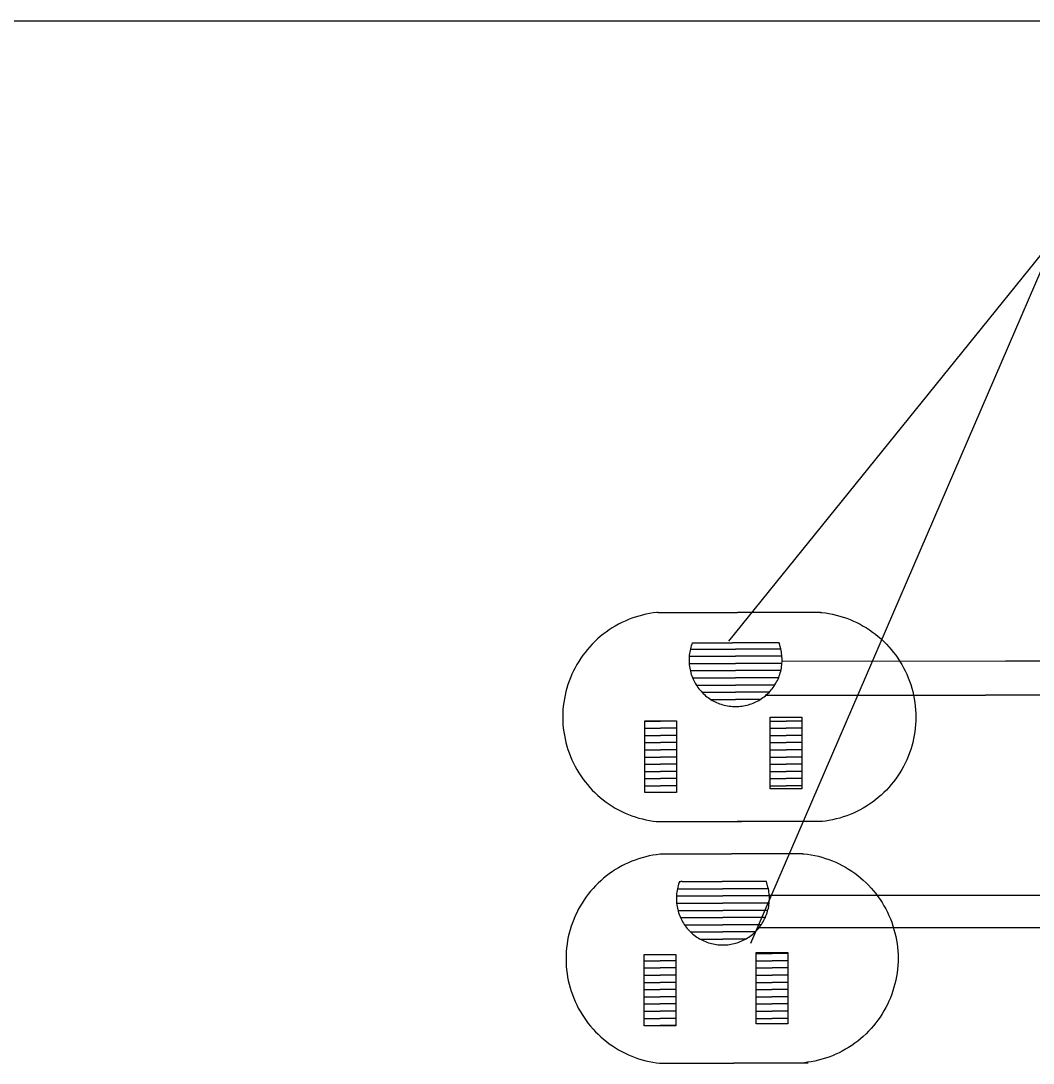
# Model space of a CAD drawing. Extents: x 876.5 to 905.5, y -346 to -323.9.
# Drawn here: x 893.533 to 895.149, y -334.691 to -333.027 of the extents above; entities that cross this region are included whole.
import ezdxf

# ---------------------------------------------------------------- set-up
doc = ezdxf.new("R2010")
doc.units = 0
doc.header["$LTSCALE"] = 0.01
doc.layers.get('0').update_dxf_attribs({"linetype": 'CONTINUOUS'})

msp = doc.modelspace()

# ---------------------------------------------------------------- linework, layer by layer
at = {"color": 7}
for p, q in [((888.7186, -333.0271), (898.8998, -333.0271)), ((888.7186, -333.0271), (898.8998, -333.0271)), ((894.6632, -334.0176), (895.185, -333.3713)), ((894.6983, -334.4997), (895.185, -333.3713)), ((894.4974, -333.9854), (894.4921, -333.9879)), ((894.5028, -333.9831), (894.4974, -333.9854)), ((894.5083, -333.981), (894.5028, -333.9831)), ((894.5138, -333.9791), (894.5083, -333.981)), ((894.5194, -333.9774), (894.5138, -333.9791)), ((894.5251, -333.9759), (894.5194, -333.9774)), ((894.5308, -333.9746), (894.5251, -333.9759)), ((894.5365, -333.9734), (894.5308, -333.9746)), ((894.5423, -333.9725), (894.5365, -333.9734)), ((894.5481, -333.9718), (894.5423, -333.9725)), ((894.5504, -333.9716), (894.5481, -333.9718)), ((894.5504, -333.9716), (894.6769, -333.9716)), ((894.8092, -333.9716), (894.6769, -333.9716)), ((894.8092, -333.9716), (894.8114, -333.9718)), ((894.8114, -333.9718), (894.8173, -333.9725)), ((894.8173, -333.9725), (894.823, -333.9734)), ((894.823, -333.9734), (894.8288, -333.9746)), ((894.8288, -333.9746), (894.8345, -333.9759)), ((894.8345, -333.9759), (894.8401, -333.9774)), ((894.8401, -333.9774), (894.8457, -333.9791)), ((894.8457, -333.9791), (894.8513, -333.981)), ((894.8513, -333.981), (894.8567, -333.9831)), ((894.8567, -333.9831), (894.8621, -333.9854)), ((894.8621, -333.9854), (894.8674, -333.9879)), ((894.4719, -333.9996), (894.4671, -334.0029)), ((894.4768, -333.9964), (894.4719, -333.9996)), ((894.4818, -333.9934), (894.4768, -333.9964)), ((894.4869, -333.9905), (894.4818, -333.9934)), ((894.4921, -333.9879), (894.4869, -333.9905)), ((894.8674, -333.9879), (894.8727, -333.9905)), ((894.8727, -333.9905), (894.8778, -333.9934)), ((894.8778, -333.9934), (894.8828, -333.9964)), ((894.8828, -333.9964), (894.8877, -333.9996)), ((894.8877, -333.9996), (894.8925, -334.0029)), ((894.4491, -334.018), (894.445, -334.0221)), ((894.4534, -334.014), (894.4491, -334.018)), ((894.4578, -334.0101), (894.4534, -334.014)), ((894.4624, -334.0064), (894.4578, -334.0101)), ((894.4671, -334.0029), (894.4624, -334.0064)), ((894.8925, -334.0029), (894.8972, -334.0064)), ((894.8972, -334.0064), (894.9017, -334.0101)), ((894.9017, -334.0101), (894.9062, -334.014)), ((894.9062, -334.014), (894.9104, -334.018)), ((894.9104, -334.018), (894.9146, -334.0221)), ((894.4335, -334.0354), (894.4299, -334.04)), ((894.4372, -334.0308), (894.4335, -334.0354)), ((894.441, -334.0264), (894.4372, -334.0308)), ((894.445, -334.0221), (894.441, -334.0264)), ((894.6007, -334.0348), (894.6003, -334.0373)), ((894.6012, -334.0322), (894.6007, -334.0348)), ((894.6018, -334.0297), (894.6012, -334.0322)), ((894.6017, -334.03), (894.6738, -334.03)), ((894.6025, -334.0272), (894.6018, -334.0297)), ((894.6032, -334.0247), (894.6025, -334.0272)), ((894.6041, -334.0223), (894.6032, -334.0247)), ((894.6048, -334.0203), (894.6041, -334.0223)), ((894.6048, -334.0203), (894.6692, -334.0203)), ((894.7434, -334.0203), (894.6692, -334.0203)), ((894.746, -334.03), (894.6738, -334.03)), ((894.7459, -334.0297), (894.7434, -334.0203)), ((894.7465, -334.0322), (894.7459, -334.0297)), ((894.747, -334.0348), (894.7465, -334.0322)), ((894.7474, -334.0373), (894.747, -334.0348)), ((894.9146, -334.0221), (894.9186, -334.0264)), ((894.9186, -334.0264), (894.9224, -334.0308)), ((894.9224, -334.0308), (894.9261, -334.0354)), ((894.9261, -334.0354), (894.9296, -334.04)), ((894.4234, -334.0497), (894.4204, -334.0548)), ((894.4266, -334.0448), (894.4234, -334.0497)), ((894.4299, -334.04), (894.4266, -334.0448)), ((894.5998, -334.0425), (894.5996, -334.0451)), ((894.5996, -334.0451), (894.5996, -334.0477)), ((894.5996, -334.0477), (894.5996, -334.0503)), ((894.5996, -334.0503), (894.5998, -334.0528)), ((894.6, -334.0399), (894.5998, -334.0425)), ((894.5998, -334.0415), (894.6738, -334.0415)), ((894.6003, -334.0373), (894.6, -334.0399)), ((894.7479, -334.0415), (894.6738, -334.0415)), ((894.7477, -334.0399), (894.7474, -334.0373)), ((894.7479, -334.0425), (894.7477, -334.0399)), ((894.7481, -334.0451), (894.7479, -334.0425)), ((894.7479, -334.0528), (894.7481, -334.0503)), ((894.7481, -334.0477), (894.7481, -334.0451)), ((894.7481, -334.0503), (894.7481, -334.0477)), ((894.7481, -334.049), (895.1051, -334.0492)), ((894.9296, -334.04), (894.933, -334.0448)), ((894.933, -334.0448), (894.9362, -334.0497)), ((894.9362, -334.0497), (894.9392, -334.0548)), ((895.4738, -334.0492), (895.1051, -334.0492)), ((894.4149, -334.0651), (894.4124, -334.0704)), ((894.4175, -334.0599), (894.4149, -334.0651)), ((894.4204, -334.0548), (894.4175, -334.0599)), ((894.5998, -334.0528), (894.6, -334.0554)), ((894.5998, -334.053), (894.6738, -334.053)), ((894.6, -334.0554), (894.6003, -334.058)), ((894.6003, -334.058), (894.6007, -334.0606)), ((894.6007, -334.0606), (894.6012, -334.0631)), ((894.6012, -334.0631), (894.6018, -334.0656)), ((894.6015, -334.0645), (894.6738, -334.0645)), ((894.6018, -334.0656), (894.6025, -334.0681)), ((894.6025, -334.0681), (894.6032, -334.0706)), ((894.7479, -334.053), (894.6738, -334.053)), ((894.7462, -334.0645), (894.6738, -334.0645)), ((894.7445, -334.0706), (894.7452, -334.0681)), ((894.7452, -334.0681), (894.7459, -334.0656)), ((894.7459, -334.0656), (894.7465, -334.0631)), ((894.7465, -334.0631), (894.747, -334.0606)), ((894.747, -334.0606), (894.7474, -334.058)), ((894.7474, -334.058), (894.7477, -334.0554)), ((894.7477, -334.0554), (894.7479, -334.0528)), ((894.9392, -334.0548), (894.942, -334.0599)), ((894.942, -334.0599), (894.9447, -334.0651)), ((894.9447, -334.0651), (894.9472, -334.0704)), ((894.408, -334.0813), (894.4061, -334.0868)), ((894.4101, -334.0758), (894.408, -334.0813)), ((894.4124, -334.0704), (894.4101, -334.0758)), ((894.6032, -334.0706), (894.6041, -334.0731)), ((894.6041, -334.0731), (894.605, -334.0755)), ((894.605, -334.0755), (894.606, -334.0779)), ((894.6052, -334.076), (894.6738, -334.076)), ((894.606, -334.0779), (894.6071, -334.0802)), ((894.6071, -334.0802), (894.6083, -334.0825)), ((894.6083, -334.0825), (894.6095, -334.0848)), ((894.6095, -334.0848), (894.6109, -334.087)), ((894.7425, -334.076), (894.6738, -334.076)), ((894.7368, -334.087), (894.7382, -334.0848)), ((894.7382, -334.0848), (894.7394, -334.0825)), ((894.7394, -334.0825), (894.7406, -334.0802)), ((894.7406, -334.0802), (894.7417, -334.0779)), ((894.7417, -334.0779), (894.7427, -334.0755)), ((894.7427, -334.0755), (894.7436, -334.0731)), ((894.7436, -334.0731), (894.7445, -334.0706)), ((894.9472, -334.0704), (894.9494, -334.0758)), ((894.9494, -334.0758), (894.9515, -334.0813)), ((894.9515, -334.0813), (894.9535, -334.0868)), ((894.4029, -334.0981), (894.4016, -334.1038)), ((894.4044, -334.0924), (894.4029, -334.0981)), ((894.4061, -334.0868), (894.4044, -334.0924)), ((894.6109, -334.087), (894.6123, -334.0892)), ((894.6112, -334.0875), (894.6738, -334.0875)), ((894.6123, -334.0892), (894.6138, -334.0913)), ((894.6138, -334.0913), (894.6153, -334.0934)), ((894.6153, -334.0934), (894.617, -334.0954)), ((894.617, -334.0954), (894.6187, -334.0974)), ((894.6187, -334.0974), (894.6204, -334.0993)), ((894.6202, -334.099), (894.6738, -334.099)), ((894.6204, -334.0993), (894.6223, -334.1011)), ((894.6223, -334.1011), (894.6241, -334.1029)), ((894.7365, -334.0875), (894.6738, -334.0875)), ((894.7275, -334.099), (894.6738, -334.099)), ((894.7235, -334.1029), (894.7254, -334.1011)), ((894.7254, -334.1011), (894.7273, -334.0993)), ((894.7273, -334.0993), (894.729, -334.0974)), ((894.729, -334.0974), (894.7307, -334.0954)), ((894.7307, -334.0954), (894.7324, -334.0934)), ((894.7324, -334.0934), (894.7339, -334.0913)), ((894.7339, -334.0913), (894.7354, -334.0892)), ((894.7354, -334.0892), (894.7368, -334.087)), ((894.9535, -334.0868), (894.9552, -334.0924)), ((894.9552, -334.0924), (894.9567, -334.0981)), ((894.9567, -334.0981), (894.958, -334.1038)), ((894.3995, -334.1153), (894.3988, -334.1211)), ((894.4005, -334.1095), (894.3995, -334.1153)), ((894.4016, -334.1038), (894.4005, -334.1095)), ((894.6241, -334.1029), (894.6261, -334.1046)), ((894.6261, -334.1046), (894.6281, -334.1062)), ((894.6281, -334.1062), (894.6302, -334.1077)), ((894.6302, -334.1077), (894.6323, -334.1092)), ((894.6323, -334.1092), (894.6345, -334.1106)), ((894.6343, -334.1105), (894.6738, -334.1105)), ((894.6345, -334.1106), (894.6367, -334.112)), ((894.6367, -334.112), (894.639, -334.1132)), ((894.639, -334.1132), (894.6413, -334.1144)), ((894.6413, -334.1144), (894.6436, -334.1155)), ((894.6436, -334.1155), (894.646, -334.1165)), ((894.646, -334.1165), (894.6484, -334.1175)), ((894.6484, -334.1175), (894.6509, -334.1183)), ((894.6509, -334.1183), (894.6534, -334.1191)), ((894.7134, -334.1105), (894.6738, -334.1105)), ((894.6943, -334.1191), (894.6968, -334.1183)), ((894.6968, -334.1183), (894.6992, -334.1175)), ((894.6992, -334.1175), (894.7017, -334.1165)), ((894.7017, -334.1165), (894.7041, -334.1155)), ((894.7041, -334.1155), (894.7064, -334.1144)), ((894.7064, -334.1144), (894.7087, -334.1132)), ((894.7087, -334.1132), (894.711, -334.112)), ((894.711, -334.112), (894.7132, -334.1106)), ((894.7132, -334.1106), (894.7154, -334.1092)), ((894.7154, -334.1092), (894.7175, -334.1077)), ((894.7175, -334.1077), (894.7196, -334.1062)), ((894.7196, -334.1062), (894.7216, -334.1046)), ((894.7216, -334.1046), (894.7235, -334.1029)), ((894.7226, -334.1037), (895.0731, -334.1038)), ((894.958, -334.1038), (894.9591, -334.1095)), ((894.9591, -334.1095), (894.96, -334.1153)), ((894.96, -334.1153), (894.9607, -334.1211)), ((895.4704, -334.1038), (895.0731, -334.1038)), ((894.398, -334.1328), (894.3979, -334.1386)), ((894.3983, -334.1269), (894.398, -334.1328)), ((894.3988, -334.1211), (894.3983, -334.1269)), ((894.6534, -334.1191), (894.6559, -334.1197)), ((894.6559, -334.1197), (894.6584, -334.1203)), ((894.6584, -334.1203), (894.6609, -334.1208)), ((894.6609, -334.1208), (894.6635, -334.1212)), ((894.6635, -334.1212), (894.6661, -334.1215)), ((894.6661, -334.1215), (894.6687, -334.1217)), ((894.6687, -334.1217), (894.6713, -334.1219)), ((894.6713, -334.1219), (894.6738, -334.1219)), ((894.6738, -334.1219), (894.6764, -334.1219)), ((894.6764, -334.1219), (894.679, -334.1217)), ((894.679, -334.1217), (894.6816, -334.1215)), ((894.6816, -334.1215), (894.6842, -334.1212)), ((894.6842, -334.1212), (894.6867, -334.1208)), ((894.6867, -334.1208), (894.6893, -334.1203)), ((894.6893, -334.1203), (894.6918, -334.1197)), ((894.6918, -334.1197), (894.6943, -334.1191)), ((894.9607, -334.1211), (894.9613, -334.1269)), ((894.9613, -334.1269), (894.9616, -334.1328)), ((894.9616, -334.1328), (894.9617, -334.1386)), ((894.3979, -334.1386), (894.398, -334.1445)), ((894.398, -334.1445), (894.3983, -334.1503)), ((894.3983, -334.1503), (894.3988, -334.1562)), ((894.5289, -334.1446), (894.5794, -334.1446)), ((894.5289, -334.2589), (894.5289, -334.1446)), ((894.5289, -334.145), (894.5541, -334.145)), ((894.5794, -334.145), (894.5541, -334.145)), ((894.5794, -334.1446), (894.5794, -334.2589)), ((894.7291, -334.139), (894.7797, -334.139)), ((894.7291, -334.2533), (894.7291, -334.139)), ((894.7291, -334.145), (894.7544, -334.145)), ((894.7797, -334.145), (894.7544, -334.145)), ((894.7797, -334.139), (894.7797, -334.2533)), ((894.9613, -334.1503), (894.9607, -334.1562)), ((894.9616, -334.1445), (894.9613, -334.1503)), ((894.9617, -334.1386), (894.9616, -334.1445)), ((894.3988, -334.1562), (894.3995, -334.162)), ((894.3995, -334.162), (894.4005, -334.1678)), ((894.4005, -334.1678), (894.4016, -334.1735)), ((894.5289, -334.1565), (894.5541, -334.1565)), ((894.5289, -334.168), (894.5541, -334.168)), ((894.5794, -334.1565), (894.5541, -334.1565)), ((894.5794, -334.168), (894.5541, -334.168)), ((894.7291, -334.1565), (894.7544, -334.1565)), ((894.7291, -334.168), (894.7544, -334.168)), ((894.7797, -334.1565), (894.7544, -334.1565)), ((894.7797, -334.168), (894.7544, -334.168)), ((894.9591, -334.1678), (894.958, -334.1735)), ((894.96, -334.162), (894.9591, -334.1678)), ((894.9607, -334.1562), (894.96, -334.162)), ((894.4016, -334.1735), (894.4029, -334.1792)), ((894.4029, -334.1792), (894.4044, -334.1849)), ((894.4044, -334.1849), (894.4061, -334.1905)), ((894.5289, -334.1795), (894.5541, -334.1795)), ((894.5794, -334.1795), (894.5541, -334.1795)), ((894.7291, -334.1795), (894.7544, -334.1795)), ((894.7797, -334.1795), (894.7544, -334.1795)), ((894.9552, -334.1849), (894.9535, -334.1905)), ((894.9567, -334.1792), (894.9552, -334.1849)), ((894.958, -334.1735), (894.9567, -334.1792)), ((894.4061, -334.1905), (894.408, -334.196)), ((894.408, -334.196), (894.4101, -334.2015)), ((894.4101, -334.2015), (894.4124, -334.2069)), ((894.5289, -334.191), (894.5541, -334.191)), ((894.5794, -334.191), (894.5541, -334.191)), ((894.7291, -334.191), (894.7544, -334.191)), ((894.7797, -334.191), (894.7544, -334.191)), ((894.9494, -334.2015), (894.9472, -334.2069)), ((894.9515, -334.196), (894.9494, -334.2015)), ((894.9535, -334.1905), (894.9515, -334.196)), ((894.4124, -334.2069), (894.4149, -334.2122)), ((894.4149, -334.2122), (894.4175, -334.2174)), ((894.4175, -334.2174), (894.4204, -334.2225)), ((894.5289, -334.2025), (894.5541, -334.2025)), ((894.5289, -334.214), (894.5541, -334.214)), ((894.5794, -334.2025), (894.5541, -334.2025)), ((894.5794, -334.214), (894.5541, -334.214)), ((894.7291, -334.2025), (894.7544, -334.2025)), ((894.7291, -334.214), (894.7544, -334.214)), ((894.7797, -334.2025), (894.7544, -334.2025)), ((894.7797, -334.214), (894.7544, -334.214)), ((894.942, -334.2174), (894.9392, -334.2225)), ((894.9447, -334.2122), (894.942, -334.2174)), ((894.9472, -334.2069), (894.9447, -334.2122)), ((894.4204, -334.2225), (894.4234, -334.2275)), ((894.4234, -334.2275), (894.4266, -334.2325)), ((894.4266, -334.2325), (894.4299, -334.2373)), ((894.5289, -334.2255), (894.5541, -334.2255)), ((894.5794, -334.2255), (894.5541, -334.2255)), ((894.7291, -334.2255), (894.7544, -334.2255)), ((894.7797, -334.2255), (894.7544, -334.2255)), ((894.933, -334.2325), (894.9296, -334.2373)), ((894.9362, -334.2275), (894.933, -334.2325)), ((894.9392, -334.2225), (894.9362, -334.2275)), ((894.4299, -334.2373), (894.4335, -334.2419)), ((894.4335, -334.2419), (894.4372, -334.2465)), ((894.4372, -334.2465), (894.441, -334.2509)), ((894.441, -334.2509), (894.445, -334.2552)), ((894.5289, -334.237), (894.5541, -334.237)), ((894.5289, -334.2485), (894.5541, -334.2485)), ((894.5794, -334.237), (894.5541, -334.237)), ((894.5794, -334.2485), (894.5541, -334.2485)), ((894.7291, -334.237), (894.7544, -334.237)), ((894.7291, -334.2485), (894.7544, -334.2485)), ((894.7797, -334.237), (894.7544, -334.237)), ((894.7797, -334.2485), (894.7544, -334.2485)), ((894.9186, -334.2509), (894.9146, -334.2552)), ((894.9224, -334.2465), (894.9186, -334.2509)), ((894.9261, -334.2419), (894.9224, -334.2465)), ((894.9296, -334.2373), (894.9261, -334.2419)), ((894.445, -334.2552), (894.4491, -334.2593)), ((894.4491, -334.2593), (894.4534, -334.2633)), ((894.4534, -334.2633), (894.4578, -334.2672)), ((894.4578, -334.2672), (894.4624, -334.2708)), ((894.5794, -334.2589), (894.5289, -334.2589)), ((894.7797, -334.2533), (894.7291, -334.2533)), ((894.9017, -334.2672), (894.8972, -334.2708)), ((894.9062, -334.2633), (894.9017, -334.2672)), ((894.9104, -334.2593), (894.9062, -334.2633)), ((894.9146, -334.2552), (894.9104, -334.2593)), ((894.4624, -334.2708), (894.4671, -334.2744)), ((894.4671, -334.2744), (894.4719, -334.2777)), ((894.4719, -334.2777), (894.4768, -334.2809)), ((894.4768, -334.2809), (894.4818, -334.2839)), ((894.4818, -334.2839), (894.4869, -334.2868)), ((894.8778, -334.2839), (894.8727, -334.2868)), ((894.8828, -334.2809), (894.8778, -334.2839)), ((894.8877, -334.2777), (894.8828, -334.2809)), ((894.8925, -334.2744), (894.8877, -334.2777)), ((894.8972, -334.2708), (894.8925, -334.2744)), ((894.4869, -334.2868), (894.4921, -334.2894)), ((894.4921, -334.2894), (894.4974, -334.2919)), ((894.4974, -334.2919), (894.5028, -334.2942)), ((894.5028, -334.2942), (894.5083, -334.2963)), ((894.5083, -334.2963), (894.5138, -334.2982)), ((894.5138, -334.2982), (894.5194, -334.2999)), ((894.5194, -334.2999), (894.5251, -334.3014)), ((894.5251, -334.3014), (894.5308, -334.3027)), ((894.8345, -334.3014), (894.8288, -334.3027)), ((894.8401, -334.2999), (894.8345, -334.3014)), ((894.8457, -334.2982), (894.8401, -334.2999)), ((894.8513, -334.2963), (894.8457, -334.2982)), ((894.8567, -334.2942), (894.8513, -334.2963)), ((894.8621, -334.2919), (894.8567, -334.2942)), ((894.8674, -334.2894), (894.8621, -334.2919)), ((894.8727, -334.2868), (894.8674, -334.2894)), ((894.5308, -334.3027), (894.5365, -334.3039)), ((894.5365, -334.3039), (894.5423, -334.3048)), ((894.5423, -334.3048), (894.5471, -334.3054)), ((894.5471, -334.3054), (894.6831, -334.3054)), ((894.8125, -334.3054), (894.6765, -334.3054)), ((894.8173, -334.3048), (894.8125, -334.3054)), ((894.823, -334.3039), (894.8173, -334.3048)), ((894.8288, -334.3027), (894.823, -334.3039)), ((894.5136, -334.3669), (894.5081, -334.369)), ((894.5191, -334.365), (894.5136, -334.3669)), ((894.5247, -334.3633), (894.5191, -334.365)), ((894.5304, -334.3617), (894.5247, -334.3633)), ((894.5361, -334.3604), (894.5304, -334.3617)), ((894.5418, -334.3593), (894.5361, -334.3604)), ((894.5476, -334.3584), (894.5418, -334.3593)), ((894.5534, -334.3577), (894.5476, -334.3584)), ((894.5557, -334.3575), (894.5534, -334.3577)), ((894.5544, -334.3568), (894.6676, -334.3568)), ((894.7808, -334.3568), (894.6676, -334.3568)), ((894.7808, -334.3568), (894.7831, -334.357)), ((894.7831, -334.357), (894.7889, -334.3577)), ((894.7889, -334.3577), (894.7947, -334.3586)), ((894.7947, -334.3586), (894.8004, -334.3597)), ((894.8004, -334.3597), (894.8061, -334.361)), ((894.8061, -334.361), (894.8118, -334.3626)), ((894.8118, -334.3626), (894.8174, -334.3643)), ((894.8174, -334.3643), (894.8229, -334.3662)), ((894.8229, -334.3662), (894.8284, -334.3683)), ((894.8284, -334.3683), (894.8338, -334.3706)), ((894.482, -334.3823), (894.4771, -334.3854)), ((894.4871, -334.3792), (894.482, -334.3823)), ((894.4922, -334.3764), (894.4871, -334.3792)), ((894.4974, -334.3737), (894.4922, -334.3764)), ((894.5027, -334.3713), (894.4974, -334.3737)), ((894.5081, -334.369), (894.5027, -334.3713)), ((894.8338, -334.3706), (894.8391, -334.373)), ((894.8391, -334.373), (894.8443, -334.3757)), ((894.8443, -334.3757), (894.8494, -334.3785)), ((894.8494, -334.3785), (894.8544, -334.3815)), ((894.8544, -334.3815), (894.8593, -334.3847)), ((894.8593, -334.3847), (894.8641, -334.3881)), ((894.4587, -334.3999), (894.4544, -334.4038)), ((894.4631, -334.396), (894.4587, -334.3999)), ((894.4677, -334.3923), (894.4631, -334.396)), ((894.4723, -334.3888), (894.4677, -334.3923)), ((894.4771, -334.3854), (894.4723, -334.3888)), ((894.5844, -334.4013), (894.5837, -334.403)), ((894.5844, -334.4013), (894.5865, -334.4013)), ((894.5886, -334.4013), (894.5865, -334.4013)), ((894.5886, -334.4013), (894.6522, -334.4013)), ((894.7232, -334.4013), (894.6522, -334.4013)), ((894.7256, -334.4104), (894.7232, -334.4013)), ((894.8641, -334.3881), (894.8688, -334.3916)), ((894.8688, -334.3916), (894.8734, -334.3953)), ((894.8734, -334.3953), (894.8778, -334.3991)), ((894.8778, -334.3991), (894.8821, -334.4031)), ((894.4424, -334.4167), (894.4387, -334.4212)), ((894.4463, -334.4123), (894.4424, -334.4167)), ((894.4503, -334.408), (894.4463, -334.4123)), ((894.4544, -334.4038), (894.4503, -334.408)), ((894.58, -334.418), (894.5797, -334.4206)), ((894.5804, -334.4155), (894.58, -334.418)), ((894.5809, -334.4129), (894.5804, -334.4155)), ((894.5815, -334.4104), (894.5809, -334.4129)), ((894.5809, -334.4128), (894.6535, -334.4128)), ((894.5821, -334.4079), (894.5815, -334.4104)), ((894.5829, -334.4054), (894.5821, -334.4079)), ((894.5837, -334.403), (894.5829, -334.4054)), ((894.7262, -334.4128), (894.6535, -334.4128)), ((894.7262, -334.4129), (894.7256, -334.4104)), ((894.7267, -334.4155), (894.7262, -334.4129)), ((894.7271, -334.418), (894.7267, -334.4155)), ((894.7274, -334.4206), (894.7271, -334.418)), ((894.8821, -334.4031), (894.8862, -334.4073)), ((894.8862, -334.4073), (894.8902, -334.4116)), ((894.8902, -334.4116), (894.894, -334.416)), ((894.894, -334.416), (894.8977, -334.4205)), ((894.4319, -334.4307), (894.4287, -334.4356)), ((894.4352, -334.4259), (894.4319, -334.4307)), ((894.4387, -334.4212), (894.4352, -334.4259)), ((894.5794, -334.4232), (894.5793, -334.4258)), ((894.5793, -334.4258), (894.5793, -334.4284)), ((894.5793, -334.4284), (894.5793, -334.431)), ((894.5793, -334.431), (894.5794, -334.4335)), ((894.5797, -334.4206), (894.5794, -334.4232)), ((894.5794, -334.4243), (894.6535, -334.4243)), ((894.5794, -334.4335), (894.5797, -334.4361)), ((894.7277, -334.4243), (894.6535, -334.4243)), ((894.7272, -334.4232), (895.3211, -334.4232)), ((894.7276, -334.4232), (894.7274, -334.4206)), ((894.7274, -334.4361), (894.7276, -334.4335)), ((894.7278, -334.4258), (894.7276, -334.4232)), ((894.7276, -334.4335), (894.7278, -334.431)), ((894.7278, -334.4284), (894.7278, -334.4258)), ((894.7278, -334.431), (894.7278, -334.4284)), ((894.8977, -334.4205), (894.9012, -334.4252)), ((894.9012, -334.4252), (894.9046, -334.43)), ((894.9046, -334.43), (894.9078, -334.4349)), ((894.9078, -334.4349), (894.9108, -334.4399)), ((894.4202, -334.451), (894.4177, -334.4563)), ((894.4228, -334.4458), (894.4202, -334.451)), ((894.4257, -334.4406), (894.4228, -334.4458)), ((894.4287, -334.4356), (894.4257, -334.4406)), ((894.5796, -334.4358), (894.6535, -334.4358)), ((894.5797, -334.4361), (894.58, -334.4387)), ((894.58, -334.4387), (894.5804, -334.4413)), ((894.5804, -334.4413), (894.5809, -334.4438)), ((894.5809, -334.4438), (894.5815, -334.4463)), ((894.5815, -334.4463), (894.5821, -334.4488)), ((894.5817, -334.4473), (894.6535, -334.4473)), ((894.5821, -334.4488), (894.5829, -334.4513)), ((894.5829, -334.4513), (894.5837, -334.4538)), ((894.7274, -334.4358), (894.6535, -334.4358)), ((894.7253, -334.4473), (894.6535, -334.4473)), ((894.7233, -334.4538), (894.7242, -334.4513)), ((894.7242, -334.4513), (894.7249, -334.4488)), ((894.7249, -334.4488), (894.7256, -334.4463)), ((894.7256, -334.4463), (894.7262, -334.4438)), ((894.7262, -334.4438), (894.7267, -334.4413)), ((894.7267, -334.4413), (894.7271, -334.4387)), ((894.7271, -334.4387), (894.7274, -334.4361)), ((894.9108, -334.4399), (894.9136, -334.4451)), ((894.9136, -334.4451), (894.9163, -334.4503)), ((894.9163, -334.4503), (894.9188, -334.4556)), ((894.4133, -334.4671), (894.4114, -334.4727)), ((894.4154, -334.4617), (894.4133, -334.4671)), ((894.4177, -334.4563), (894.4154, -334.4617)), ((894.5837, -334.4538), (894.5847, -334.4562)), ((894.5847, -334.4562), (894.5857, -334.4586)), ((894.5857, -334.4586), (894.5868, -334.4609)), ((894.5858, -334.4588), (894.6535, -334.4588)), ((894.5868, -334.4609), (894.588, -334.4632)), ((894.588, -334.4632), (894.5892, -334.4655)), ((894.5892, -334.4655), (894.5906, -334.4677)), ((894.5906, -334.4677), (894.592, -334.4699)), ((894.7213, -334.4588), (894.6535, -334.4588)), ((894.7151, -334.4699), (894.7165, -334.4677)), ((894.7165, -334.4677), (894.7179, -334.4655)), ((894.7179, -334.4655), (894.7191, -334.4632)), ((894.7191, -334.4632), (894.7203, -334.4609)), ((894.7203, -334.4609), (894.7214, -334.4586)), ((894.7214, -334.4586), (894.7224, -334.4562)), ((894.7224, -334.4562), (894.7233, -334.4538)), ((894.9188, -334.4556), (894.9211, -334.461)), ((894.9211, -334.461), (894.9232, -334.4664)), ((894.9232, -334.4664), (894.9251, -334.472)), ((894.4082, -334.4839), (894.4068, -334.4896)), ((894.4097, -334.4783), (894.4082, -334.4839)), ((894.4114, -334.4727), (894.4097, -334.4783)), ((894.592, -334.4699), (894.5934, -334.472)), ((894.5922, -334.4703), (894.6535, -334.4703)), ((894.5934, -334.472), (894.595, -334.4741)), ((894.595, -334.4741), (894.5966, -334.4761)), ((894.5966, -334.4761), (894.5983, -334.4781)), ((894.5983, -334.4781), (894.6001, -334.48)), ((894.6001, -334.48), (894.6019, -334.4818)), ((894.6019, -334.4818), (894.6038, -334.4836)), ((894.6019, -334.4818), (894.6535, -334.4818)), ((894.6038, -334.4836), (894.6058, -334.4853)), ((894.7148, -334.4703), (894.6535, -334.4703)), ((894.7051, -334.4818), (894.6535, -334.4818)), ((894.7013, -334.4853), (894.7032, -334.4836)), ((894.7032, -334.4836), (894.7051, -334.4818)), ((894.7051, -334.4818), (894.707, -334.48)), ((894.707, -334.48), (894.7087, -334.4781)), ((894.7087, -334.4781), (894.7104, -334.4761)), ((894.7104, -334.4761), (894.7121, -334.4741)), ((894.7115, -334.4748), (895.2999, -334.4748)), ((894.7121, -334.4741), (894.7136, -334.472)), ((894.7136, -334.472), (894.7151, -334.4699)), ((894.9251, -334.472), (894.9268, -334.4776)), ((894.9268, -334.4776), (894.9283, -334.4832)), ((894.9283, -334.4832), (894.9296, -334.4889)), ((894.4048, -334.5012), (894.4041, -334.507)), ((894.4057, -334.4954), (894.4048, -334.5012)), ((894.4068, -334.4896), (894.4057, -334.4954)), ((894.6058, -334.4853), (894.6078, -334.4869)), ((894.6078, -334.4869), (894.6099, -334.4885)), ((894.6099, -334.4885), (894.612, -334.4899)), ((894.612, -334.4899), (894.6142, -334.4913)), ((894.6142, -334.4913), (894.6164, -334.4927)), ((894.6164, -334.4927), (894.6187, -334.4939)), ((894.6175, -334.4933), (894.6535, -334.4933)), ((894.6187, -334.4939), (894.621, -334.4951)), ((894.621, -334.4951), (894.6233, -334.4962)), ((894.6233, -334.4962), (894.6257, -334.4972)), ((894.6257, -334.4972), (894.6281, -334.4982)), ((894.6281, -334.4982), (894.6306, -334.499)), ((894.6306, -334.499), (894.6331, -334.4998)), ((894.6331, -334.4998), (894.6356, -334.5004)), ((894.6356, -334.5004), (894.6381, -334.501)), ((894.6381, -334.501), (894.6406, -334.5015)), ((894.6896, -334.4933), (894.6535, -334.4933)), ((894.6664, -334.5015), (894.669, -334.501)), ((894.669, -334.501), (894.6715, -334.5004)), ((894.6715, -334.5004), (894.674, -334.4998)), ((894.674, -334.4998), (894.6765, -334.499)), ((894.6765, -334.499), (894.6789, -334.4982)), ((894.6789, -334.4982), (894.6814, -334.4972)), ((894.6814, -334.4972), (894.6837, -334.4962)), ((894.6837, -334.4962), (894.6861, -334.4951)), ((894.6861, -334.4951), (894.6884, -334.4939)), ((894.6884, -334.4939), (894.6907, -334.4927)), ((894.6907, -334.4927), (894.6929, -334.4913)), ((894.6929, -334.4913), (894.6951, -334.4899)), ((894.6951, -334.4899), (894.6972, -334.4885)), ((894.6972, -334.4885), (894.6993, -334.4869)), ((894.6993, -334.4869), (894.7013, -334.4853)), ((894.9296, -334.4889), (894.9307, -334.4947)), ((894.9307, -334.4947), (894.9316, -334.5005)), ((894.9316, -334.5005), (894.9324, -334.5063)), ((894.4036, -334.5128), (894.4033, -334.5187)), ((894.4041, -334.507), (894.4036, -334.5128)), ((894.528, -334.5176), (894.5786, -334.5176)), ((894.528, -334.6318), (894.528, -334.5176)), ((894.5786, -334.5176), (894.5786, -334.6318)), ((894.6406, -334.5015), (894.6432, -334.5019)), ((894.6432, -334.5019), (894.6458, -334.5022)), ((894.6458, -334.5022), (894.6484, -334.5025)), ((894.6484, -334.5025), (894.6509, -334.5026)), ((894.6509, -334.5026), (894.6535, -334.5026)), ((894.6535, -334.5026), (894.6561, -334.5026)), ((894.6561, -334.5026), (894.6587, -334.5025)), ((894.6587, -334.5025), (894.6613, -334.5022)), ((894.6613, -334.5022), (894.6639, -334.5019)), ((894.6639, -334.5019), (894.6664, -334.5015)), ((894.707, -334.5145), (894.7575, -334.5145)), ((894.707, -334.6287), (894.707, -334.5145)), ((894.707, -334.5163), (894.7322, -334.5163)), ((894.7575, -334.5163), (894.7322, -334.5163)), ((894.7575, -334.5145), (894.7575, -334.6287)), ((894.9324, -334.5063), (894.9329, -334.5121)), ((894.9329, -334.5121), (894.9332, -334.518)), ((894.9332, -334.518), (894.9333, -334.5238)), ((894.4033, -334.5187), (894.4032, -334.5245)), ((894.4032, -334.5245), (894.4033, -334.5304)), ((894.4033, -334.5304), (894.4036, -334.5362)), ((894.528, -334.5278), (894.5533, -334.5278)), ((894.5786, -334.5278), (894.5533, -334.5278)), ((894.707, -334.5278), (894.7322, -334.5278)), ((894.7575, -334.5278), (894.7322, -334.5278)), ((894.9332, -334.5297), (894.9329, -334.5355)), ((894.9333, -334.5238), (894.9332, -334.5297)), ((894.4036, -334.5362), (894.4041, -334.5421)), ((894.4041, -334.5421), (894.4048, -334.5479)), ((894.4048, -334.5479), (894.4057, -334.5537)), ((894.528, -334.5393), (894.5533, -334.5393)), ((894.528, -334.5508), (894.5533, -334.5508)), ((894.5786, -334.5393), (894.5533, -334.5393)), ((894.5786, -334.5508), (894.5533, -334.5508)), ((894.707, -334.5393), (894.7322, -334.5393)), ((894.707, -334.5508), (894.7322, -334.5508)), ((894.7575, -334.5393), (894.7322, -334.5393)), ((894.7575, -334.5508), (894.7322, -334.5508)), ((894.9316, -334.5472), (894.9307, -334.5529)), ((894.9324, -334.5414), (894.9316, -334.5472)), ((894.9329, -334.5355), (894.9324, -334.5414)), ((894.4057, -334.5537), (894.4068, -334.5594)), ((894.4068, -334.5594), (894.4082, -334.5651)), ((894.4082, -334.5651), (894.4097, -334.5708)), ((894.528, -334.5623), (894.5533, -334.5623)), ((894.5786, -334.5623), (894.5533, -334.5623)), ((894.707, -334.5623), (894.7322, -334.5623)), ((894.7575, -334.5623), (894.7322, -334.5623)), ((894.9283, -334.5644), (894.9268, -334.5701)), ((894.9296, -334.5587), (894.9283, -334.5644)), ((894.9307, -334.5529), (894.9296, -334.5587)), ((894.4097, -334.5708), (894.4114, -334.5764)), ((894.4114, -334.5764), (894.4133, -334.5819)), ((894.4133, -334.5819), (894.4154, -334.5874)), ((894.528, -334.5738), (894.5533, -334.5738)), ((894.5786, -334.5738), (894.5533, -334.5738)), ((894.707, -334.5738), (894.7318, -334.5738)), ((894.7567, -334.5738), (894.7318, -334.5738)), ((894.9232, -334.5812), (894.9211, -334.5867)), ((894.9251, -334.5757), (894.9232, -334.5812)), ((894.9268, -334.5701), (894.9251, -334.5757)), ((894.4154, -334.5874), (894.4177, -334.5928)), ((894.4177, -334.5928), (894.4202, -334.5981)), ((894.4202, -334.5981), (894.4228, -334.6033)), ((894.528, -334.5853), (894.5533, -334.5853)), ((894.528, -334.5968), (894.5533, -334.5968)), ((894.5786, -334.5853), (894.5533, -334.5853)), ((894.5786, -334.5968), (894.5533, -334.5968)), ((894.707, -334.5853), (894.732, -334.5853)), ((894.707, -334.5968), (894.7322, -334.5968)), ((894.7571, -334.5853), (894.732, -334.5853)), ((894.7574, -334.5968), (894.7322, -334.5968)), ((894.9163, -334.5974), (894.9136, -334.6026)), ((894.9188, -334.5921), (894.9163, -334.5974)), ((894.9211, -334.5867), (894.9188, -334.5921)), ((894.4228, -334.6033), (894.4257, -334.6084)), ((894.4257, -334.6084), (894.4287, -334.6134)), ((894.4287, -334.6134), (894.4319, -334.6183)), ((894.528, -334.6083), (894.5533, -334.6083)), ((894.5786, -334.6083), (894.5533, -334.6083)), ((894.707, -334.6083), (894.7322, -334.6083)), ((894.7575, -334.6083), (894.7322, -334.6083)), ((894.9046, -334.6176), (894.9012, -334.6224)), ((894.9078, -334.6127), (894.9046, -334.6176)), ((894.9108, -334.6077), (894.9078, -334.6127)), ((894.9136, -334.6026), (894.9108, -334.6077)), ((894.4319, -334.6183), (894.4352, -334.6231)), ((894.4352, -334.6231), (894.4387, -334.6278)), ((894.4387, -334.6278), (894.4424, -334.6324)), ((894.4424, -334.6324), (894.4463, -334.6368)), ((894.528, -334.6198), (894.5533, -334.6198)), ((894.528, -334.6312), (894.5533, -334.6312)), ((894.5786, -334.6318), (894.528, -334.6318)), ((894.5786, -334.6198), (894.5533, -334.6198)), ((894.5786, -334.6312), (894.5533, -334.6312)), ((894.707, -334.6198), (894.7322, -334.6198)), ((894.7575, -334.6287), (894.707, -334.6287)), ((894.7575, -334.6198), (894.7322, -334.6198)), ((894.894, -334.6317), (894.8902, -334.6361)), ((894.8977, -334.6271), (894.894, -334.6317)), ((894.9012, -334.6224), (894.8977, -334.6271)), ((894.4463, -334.6368), (894.4503, -334.6411)), ((894.4503, -334.6411), (894.4544, -334.6452)), ((894.4544, -334.6452), (894.4587, -334.6492)), ((894.4587, -334.6492), (894.4631, -334.653)), ((894.8778, -334.6485), (894.8734, -334.6523)), ((894.8821, -334.6445), (894.8778, -334.6485)), ((894.8862, -334.6404), (894.8821, -334.6445)), ((894.8902, -334.6361), (894.8862, -334.6404)), ((894.4631, -334.653), (894.4677, -334.6567)), ((894.4677, -334.6567), (894.4723, -334.6602)), ((894.4723, -334.6602), (894.4771, -334.6636)), ((894.4771, -334.6636), (894.482, -334.6668)), ((894.482, -334.6668), (894.4871, -334.6698)), ((894.8544, -334.6661), (894.8494, -334.6691)), ((894.8593, -334.6629), (894.8544, -334.6661)), ((894.8641, -334.6595), (894.8593, -334.6629)), ((894.8688, -334.656), (894.8641, -334.6595)), ((894.8734, -334.6523), (894.8688, -334.656)), ((894.4871, -334.6698), (894.4922, -334.6727)), ((894.4922, -334.6727), (894.4974, -334.6753)), ((894.4974, -334.6753), (894.5027, -334.6778)), ((894.5027, -334.6778), (894.5081, -334.6801)), ((894.5081, -334.6801), (894.5136, -334.6822)), ((894.5136, -334.6822), (894.5191, -334.6841)), ((894.5191, -334.6841), (894.5247, -334.6858)), ((894.8174, -334.6834), (894.8118, -334.6851)), ((894.8229, -334.6815), (894.8174, -334.6834)), ((894.8284, -334.6794), (894.8229, -334.6815)), ((894.8338, -334.6771), (894.8284, -334.6794)), ((894.8391, -334.6746), (894.8338, -334.6771)), ((894.8443, -334.6719), (894.8391, -334.6746)), ((894.8494, -334.6691), (894.8443, -334.6719)), ((894.5247, -334.6858), (894.5304, -334.6873)), ((894.5304, -334.6873), (894.5361, -334.6886)), ((894.5361, -334.6886), (894.5418, -334.6897)), ((894.5418, -334.6897), (894.5476, -334.6907)), ((894.5476, -334.6907), (894.5523, -334.6913)), ((894.5523, -334.6913), (894.6711, -334.6913)), ((894.7898, -334.6913), (894.6711, -334.6913)), ((894.7889, -334.6899), (894.7841, -334.6905)), ((894.7947, -334.689), (894.7889, -334.6899)), ((894.8004, -334.6879), (894.7947, -334.689)), ((894.8061, -334.6866), (894.8004, -334.6879)), ((894.8118, -334.6851), (894.8061, -334.6866))]:
    msp.add_line(p, q, dxfattribs=at)

doc.saveas('drawing.dxf')
